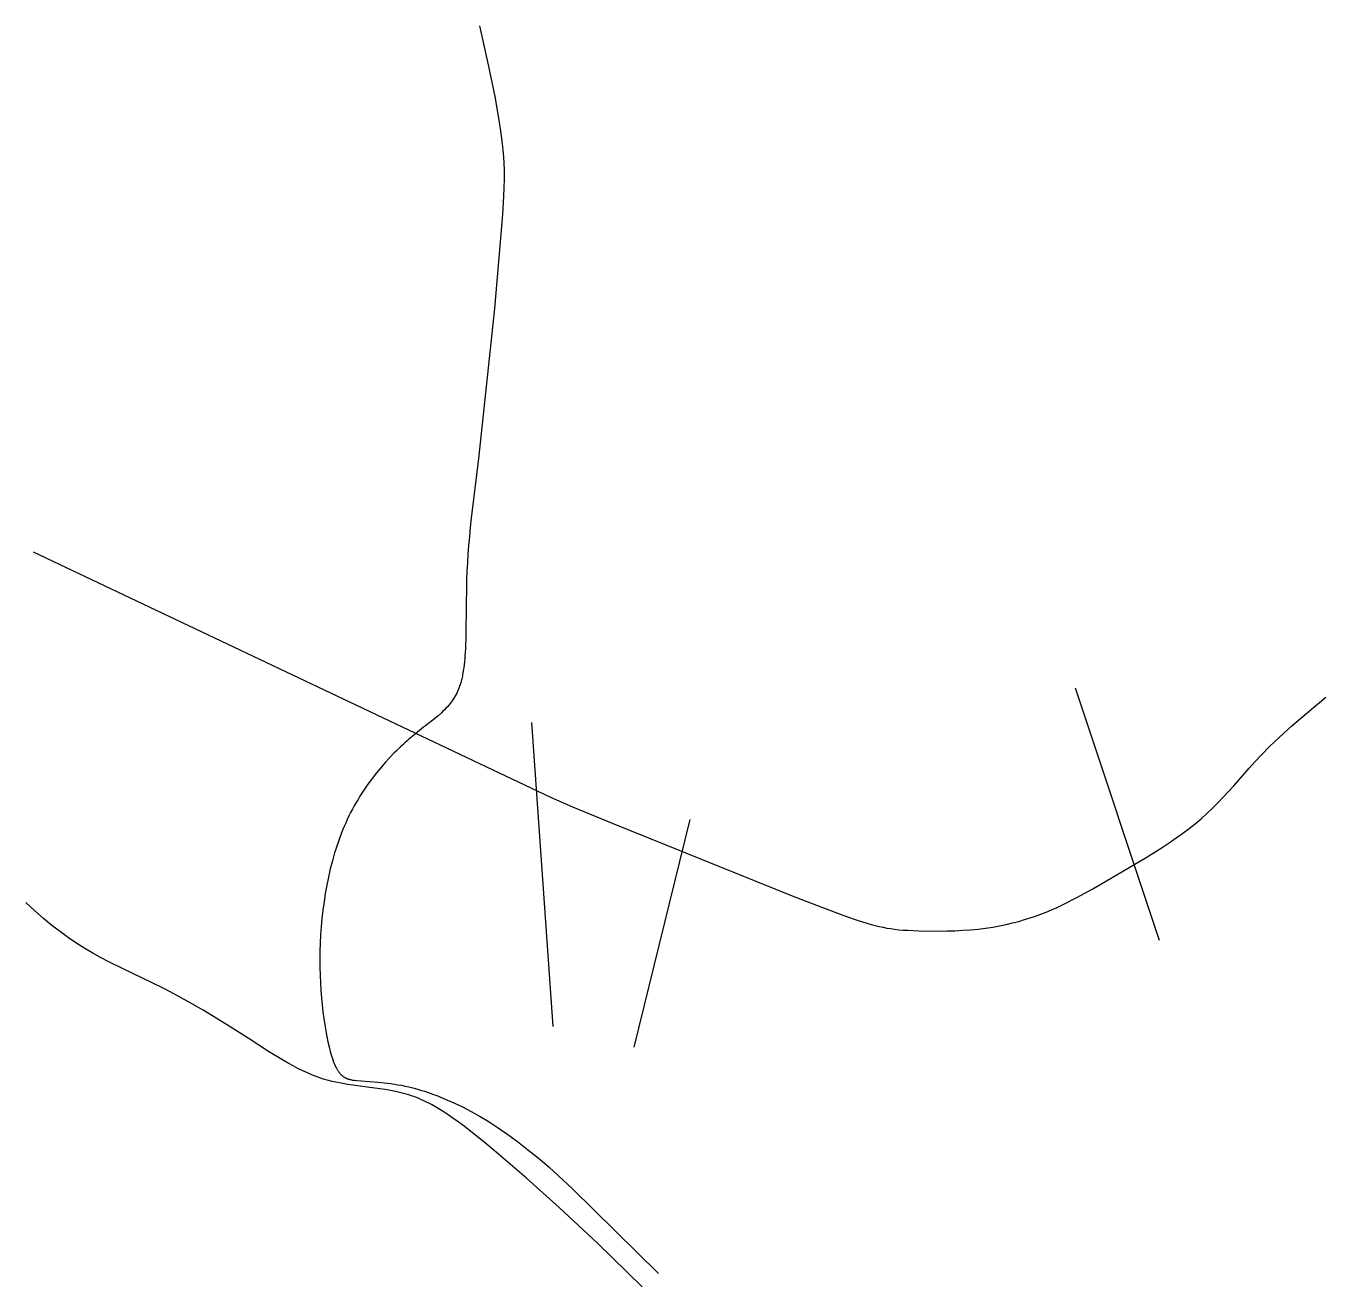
# Model space of a CAD drawing. Header units: metres. Extents: x -45 to 2380, y 2068 to 4419.
import ezdxf

# ---------------------------------------------------------------- set-up
doc = ezdxf.new("R2010")
doc.units = ezdxf.units.M
for name, color, linetype, true_color in [('1号线', 15, 'Continuous', 0xbf3f3f), ('4号线', 6, 'Continuous', 0xff00ff), ('步行通道', 18, 'Continuous', 0x000000)]:
    doc.layers.add(name, color=color, linetype=linetype, true_color=true_color)

msp = doc.modelspace()

# ---------------------------------------------------------------- linework, layer by layer
at = {"layer": '1号线'}
for points in [[(801.4, 4418.8, 0.5), (817.6, 4346.3, 0.5), (829.7, 4287.4, 0.5), (838.2, 4239.2, 0.5), (841.3, 4218.3, 0.5), (843.6, 4199.2, 0.5), (845.3, 4181.4, 0.5), (846.4, 4164.6, 0.5), (847, 4148.6, 0.5), (847.1, 4132.9, 0.5), (846.8, 4117.2, 0.5), (846.1, 4101.3, 0.5), (844, 4067.3, 0.5), (829.5, 3891.9, 0.5), (799.3, 3612.6, 0.7), (789.9, 3536.3, 2.4), (785.9, 3500.9, 4.3), (784, 3483.7, 5.6), (782.4, 3466.9, 7.1), (780.9, 3450.3, 8.9), (779.6, 3434, 10.9), (778.6, 3418, 13.4), (777.7, 3402.1, 16.1), (777.1, 3386.4, 19.2), (776.7, 3370.9, 22.6), (776.2, 3340.5, 30), (775.6, 3283.6, 45.4), (774.8, 3257.6, 52.2), (774, 3245.3, 55.2), (773.6, 3239.4, 56.6), (773.1, 3233.6, 57.9), (772.4, 3227.9, 59), (771.8, 3222.4, 60), (771, 3217, 60.9), (770.1, 3211.8, 61.6), (769.7, 3209.3, 62), (769.2, 3206.8, 62.2), (768.6, 3204.3, 62.5), (768.1, 3201.9, 62.7), (767.5, 3199.6, 62.9), (766.9, 3197.2, 63), (766.3, 3194.9, 63), (765.6, 3192.7, 63.1), (764.9, 3190.5, 63.1), (764.2, 3188.3, 63), (763.5, 3186.2, 62.9), (762.7, 3184.2, 62.8), (761.9, 3182.1, 62.6), (761, 3180.1, 62.4), (760.2, 3178.2, 62.1), (759.3, 3176.3, 61.8), (758.3, 3174.4, 61.5), (757.4, 3172.5, 61.1), (756.4, 3170.7, 60.7), (755.4, 3168.9, 60.3), (754.4, 3167.2, 59.9), (753.3, 3165.4, 59.4), (752.2, 3163.8, 58.9), (751.1, 3162.1, 58.4), (750, 3160.5, 57.8), (748.8, 3158.8, 57.2), (747.7, 3157.3, 56.6), (746.4, 3155.7, 56), (744, 3152.6, 54.8), (741.4, 3149.6, 53.4), (738.7, 3146.7, 52), (736, 3143.9, 50.6), (733.1, 3141.1, 49.2), (730.2, 3138.3, 47.7), (724.1, 3132.9, 44.8), (717.7, 3127.6, 41.9), (711, 3122.2, 39.2), (707.6, 3119.5, 38), (704.1, 3116.8, 36.8), (700.5, 3114, 35.7), (696.9, 3111.2, 34.7), (693.2, 3108.3, 33.8), (689.5, 3105.4, 33), (685.7, 3102.4, 32.4), (681.9, 3099.3, 31.9), (678, 3096.2, 31.5), (676, 3094.6, 31.4), (674.1, 3092.9, 31.3), (670.1, 3089.5, 31.3), (666.1, 3086, 31.4), (662.1, 3082.5, 31.7), (658.1, 3078.8, 32.2), (654, 3075, 32.7), (649.9, 3071, 33.4), (645.8, 3067, 34.2), (641.7, 3062.9, 35.1), (633.4, 3054.3, 37.1), (625.2, 3045.3, 39.5), (617.1, 3035.9, 42), (609, 3026.1, 44.5), (601, 3015.9, 47.2), (593.2, 3005.2, 49.7), (585.6, 2994.2, 52.1), (581.8, 2988.5, 53.2), (578.2, 2982.7, 54.2), (574.6, 2976.8, 55.2), (571, 2970.8, 56), (567.6, 2964.7, 56.8), (564.2, 2958.5, 57.4), (560.9, 2952.3, 57.9), (557.7, 2945.9, 58.3), (554.6, 2939.4, 58.6), (551.6, 2932.8, 58.7), (548.7, 2926.1, 58.6), (545.8, 2919.3, 58.3), (543.1, 2912.4, 57.9), (540.5, 2905.5, 57.4), (538, 2898.4, 56.7), (535.5, 2891.3, 55.9), (533.2, 2884.1, 55), (531, 2876.9, 54), (528.8, 2869.6, 52.8), (526.8, 2862.2, 51.6), (522.9, 2847.2, 48.9), (519.5, 2832.1, 45.9), (516.4, 2816.9, 42.6), (513.6, 2801.5, 39.2), (511.2, 2786, 35.7), (509.1, 2770.5, 32.1), (507.4, 2755, 28.6), (506, 2739.4, 25.1), (504.9, 2724, 21.8), (504.1, 2708.6, 18.7), (503.7, 2693.4, 15.9), (503.5, 2678.3, 13.4), (503.6, 2663.4, 11.2), (504, 2648.8, 9.3), (504.6, 2634.4, 7.7), (505.5, 2620.4, 6.3), (506.5, 2606.7, 5.1), (507.8, 2593.5, 4.2), (509.3, 2580.7, 3.4), (510.9, 2568.3, 2.8), (512.6, 2556.5, 2.4), (514.5, 2545.3, 2), (516.5, 2534.7, 1.8), (518.5, 2524.7, 1.6), (520.7, 2515.4, 1.6), (522.9, 2506.8, 1.5), (525.1, 2499, 1.5), (526.2, 2495.5, 1.4), (527.4, 2492.1, 1.4), (528.5, 2488.9, 1.4), (529.6, 2485.8, 1.4), (530.8, 2483, 1.4), (532, 2480.3, 1.3), (533.2, 2477.8, 1.3), (534.4, 2475.5, 1.3), (535, 2474.4, 1.3), (535.6, 2473.3, 1.3), (536.2, 2472.3, 1.3), (536.8, 2471.3, 1.2), (537.5, 2470.3, 1.2), (538.1, 2469.4, 1.2), (538.7, 2468.5, 1.2), (539.4, 2467.7, 1.2), (540, 2466.8, 1.2), (540.7, 2466, 1.2), (541.4, 2465.3, 1.1), (542, 2464.5, 1.1), (542.7, 2463.9, 1.1), (543.4, 2463.2, 1.1), (544.1, 2462.5, 1.1), (544.8, 2461.9, 1.1), (545.5, 2461.3, 1.1), (546.2, 2460.8, 1.1), (546.9, 2460.2, 1), (547.6, 2459.7, 1), (548.4, 2459.3, 1), (549.1, 2458.8, 1), (549.9, 2458.3, 1), (550.6, 2457.9, 1), (551.4, 2457.5, 1), (552.2, 2457.2, 0.9), (553, 2456.8, 0.9), (553.8, 2456.5, 0.9), (554.6, 2456.1, 0.9), (555.4, 2455.8, 0.9), (556.2, 2455.6, 0.9), (557.1, 2455.3, 0.9), (557.9, 2455, 0.9), (558.8, 2454.8, 0.8), (560.5, 2454.4, 0.8), (562.3, 2454, 0.8), (564.2, 2453.6, 0.8), (566.1, 2453.3, 0.8), (568, 2453.1, 0.7), (572.1, 2452.6, 0.7), (580.8, 2451.8, 0.6), (611.8, 2449.5, 0.5), (623.5, 2448.4, 0.5), (636, 2446.9, 0.5), (642.4, 2446, 0.5), (649, 2444.9, 0.5), (655.7, 2443.7, 0.5), (662.5, 2442.3, 0.5), (669.5, 2440.7, 0.5), (676.6, 2439, 0.5), (683.8, 2437, 0.5), (691.2, 2434.9, 0.5), (698.6, 2432.6, 0.5), (706.1, 2430.1, 0.5), (713.7, 2427.4, 0.5), (721.4, 2424.5, 0.5), (737.1, 2418.2, 0.5), (753.1, 2411.1, 0.5), (769.3, 2403.4, 0.5), (785.7, 2394.8, 0.5), (802.3, 2385.6, 0.5), (819.1, 2375.5, 0.5), (836.3, 2364.4, 0.5), (854, 2352.3, 0.5), (872.2, 2338.9, 0.5), (891, 2324.3, 0.5), (910.5, 2308.4, 0.5), (930.9, 2290.9, 0.5), (974.5, 2251, 0.5), (1134.9, 2093.1, 0.5)], [(1104.5, 2067.7, 0.5), (1021.2, 2149.3, 1.6), (949.9, 2216.1, 4.1), (888.9, 2270.6, 6.9), (836.4, 2315.6, 8.7), (812.9, 2335.3, 8.8), (790.8, 2353.3, 8.6), (769.9, 2369.5, 7.9), (759.8, 2377, 7.5), (749.9, 2384, 7.1), (740.2, 2390.6, 6.5), (730.6, 2396.8, 6), (721.1, 2402.5, 5.5), (711.7, 2407.7, 4.9), (707, 2410.2, 4.6), (702.3, 2412.5, 4.3), (697.6, 2414.8, 4.1), (692.9, 2416.9, 3.8), (688.2, 2418.9, 3.5), (683.4, 2420.8, 3.3), (678.7, 2422.6, 3.1), (673.9, 2424.2, 2.8), (669.1, 2425.8, 2.6), (664.3, 2427.2, 2.4), (659.5, 2428.6, 2.2), (654.6, 2429.8, 2.1), (644.8, 2432.1, 1.8), (635, 2434, 1.5), (625.1, 2435.8, 1.3), (615.2, 2437.3, 1.1), (555.7, 2445.2, 0.5), (546, 2446.9, 0.5), (536.3, 2448.7, 0.5), (526.7, 2450.8, 0.5), (522, 2452, 0.5), (517.2, 2453.3, 0.5), (512.5, 2454.7, 0.5), (507.9, 2456.1, 0.5), (503.2, 2457.7, 0.5), (498.6, 2459.3, 0.5), (489.5, 2462.8, 0.5), (480.4, 2466.7, 0.6), (471.4, 2470.8, 0.7), (462.3, 2475.3, 0.8), (453.4, 2480, 0.9), (444.4, 2485, 1.1), (426.3, 2495.6, 1.7), (407.9, 2506.9, 2.6), (369.9, 2531.4, 5.4), (329.4, 2557.2, 9.9), (285.9, 2583.6, 15.3), (263, 2596.9, 18.1), (239.3, 2610, 20.7), (214.8, 2622.9, 23.1), (189.5, 2635.6, 25.2), (136.4, 2660.8, 28), (108.5, 2674.7, 28.9), (94.3, 2682.2, 29.2), (79.8, 2690.3, 29.5), (65, 2699, 29.7), (50.1, 2708.3, 29.9), (34.9, 2718.5, 30), (19.5, 2729.6, 30), (3.8, 2741.6, 30.1), (-12.1, 2754.7, 30.1), (-28.3, 2769, 30.1), (-44.7, 2784.4, 30.1)]]:
    msp.add_polyline3d(points, dxfattribs=at)
at = {"layer": '4号线'}
msp.add_polyline3d([(-31.1, 3438.5, 1.7), (933.6, 2981.1, 7.7), (974.9, 2962.9, 6.4), (1048.4, 2932.7, 3.3), (1384.5, 2796.9, 1.7), (1437.6, 2776.3, 1.7), (1485.8, 2758.6, 1.7), (1505.9, 2751.7, 1.7), (1523.5, 2746.1, 1.7), (1531.6, 2743.8, 1.7), (1539.3, 2741.7, 1.7), (1546.7, 2739.9, 1.7), (1554, 2738.3, 1.7), (1561.1, 2736.9, 1.7), (1568.2, 2735.8, 1.7), (1575.5, 2734.8, 1.7), (1583.3, 2733.9, 1.7), (1591.5, 2733.2, 1.7), (1600.4, 2732.7, 1.7), (1620.9, 2731.9, 1.7), (1645.6, 2731.4, 1.7), (1673.4, 2731.6, 1.7), (1687.9, 2732, 1.7), (1702.5, 2732.7, 1.7), (1717, 2733.7, 1.7), (1731.3, 2735, 1.7), (1745.1, 2736.7, 1.7), (1758.4, 2738.7, 1.7), (1771.2, 2741, 1.7), (1783.6, 2743.6, 1.7), (1795.5, 2746.4, 1.7), (1806.9, 2749.4, 1.7), (1817.9, 2752.6, 1.7), (1828.4, 2755.8, 1.7), (1838.5, 2759.2, 1.7), (1848.3, 2762.7, 1.7), (1858.1, 2766.6, 1.7), (1868.2, 2770.8, 1.8), (1878.7, 2775.5, 2), (1889.9, 2780.9, 2.3), (1915.2, 2793.9, 3.2), (1945.2, 2810.2, 4.6), (1978.3, 2829.1, 6.2), (2044.8, 2868.7, 9.3), (2074.3, 2887.2, 10.1), (2087.8, 2896.1, 10.3), (2100.7, 2904.9, 10.4), (2113, 2913.7, 10.3), (2124.7, 2922.5, 10), (2136.1, 2931.5, 9.6), (2147.1, 2940.7, 9), (2157.8, 2950.3, 8.3), (2168.2, 2960.2, 7.4), (2178.5, 2970.3, 6.4), (2188.5, 2980.7, 5.4), (2208.2, 3002.1, 3.5), (2237, 3035.1, 1.4), (2247.6, 3046.9, 1), (2259.9, 3060.1, 0.8), (2274.9, 3075.2, 0.7), (2293.5, 3092.8, 0.8), (2316.6, 3113.7, 1), (2345.2, 3138.3, 1.3), (2380.1, 3167.5, 1.7)], dxfattribs=at)
at = {"layer": '步行通道'}
for points in [[(1912.2, 3184.8), (2069, 2714.6)], [(938.4, 2553.5), (898.7, 3119.9)]]:
    msp.add_lwpolyline(points, dxfattribs=at)
at = {"layer": '步行通道', "extrusion": (0.007899, 0.032011, 0.999456)}
msp.add_lwpolyline([(-455.5, -2704.1), (-455.5, -3141.5)], dxfattribs=at)

doc.saveas('drawing.dxf')
